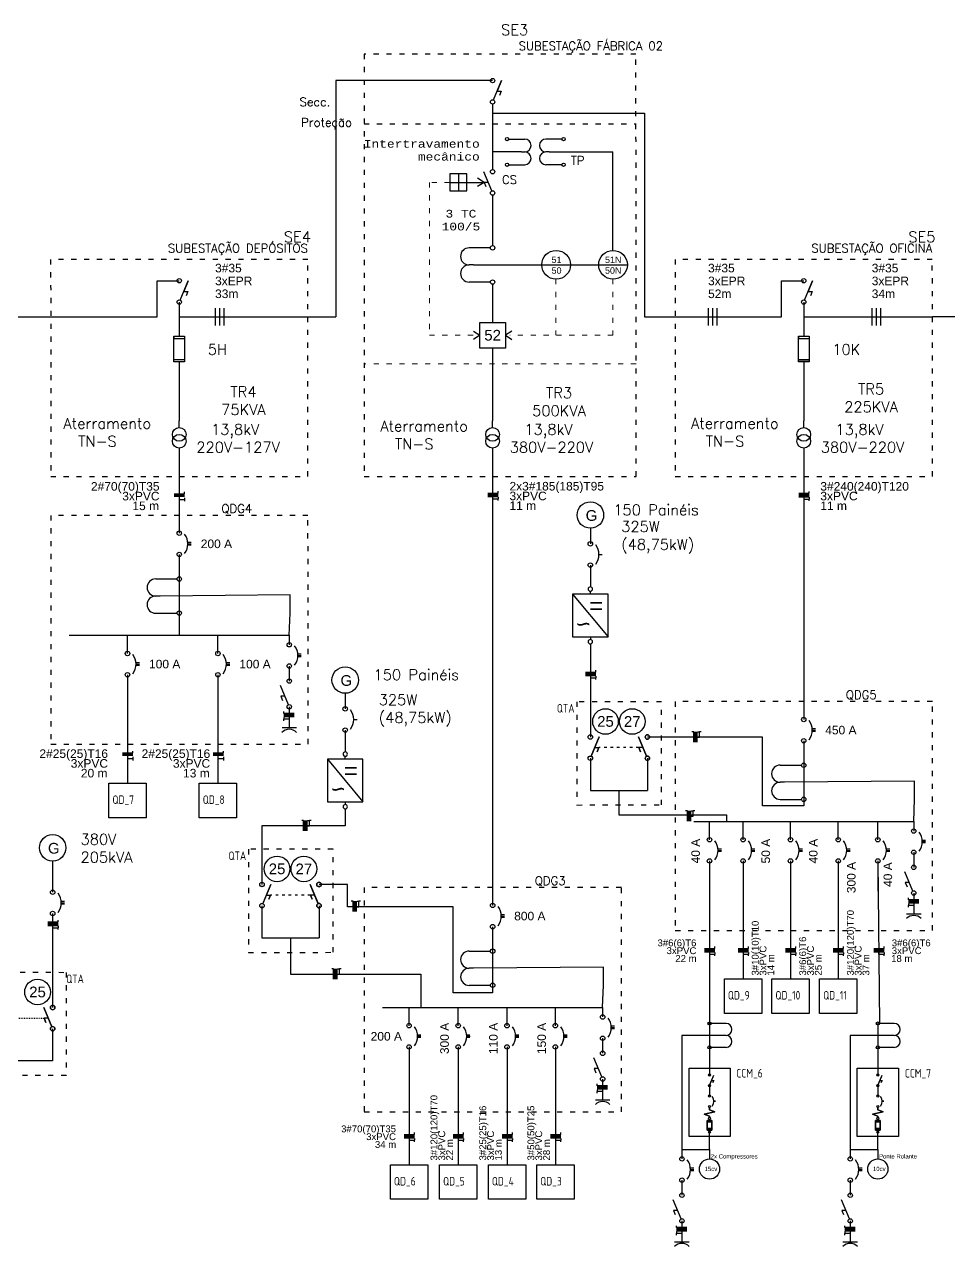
# Model space of a CAD drawing. Header units: millimetres. Extents: x -154 to 667, y 29 to 607.
# Drawn here: x 245.9 to 461.4, y 82.5 to 367.6 of the extents above; entities that cross this region are included whole.
import ezdxf
from ezdxf.enums import TextEntityAlignment as Align

# ---------------------------------------------------------------- set-up
doc = ezdxf.new("R2010")
doc.units = ezdxf.units.MM
doc.header["$LTSCALE"] = 0.1
doc.linetypes.add('ACAD_ISO03W100', pattern=[30, 12, -18])
doc.layers.get('0').update_dxf_attribs({"color": 1})
for name, color, linetype in [('Alimentadores', 1, 'Continuous'), ('barramento mt', 9, 'Continuous'), ('Componentes', 3, 'Continuous'), ('linha 01', 1, 'Continuous'), ('linha01 tracejada', 1, 'ACAD_ISO03W100'), ('SYMS', 245, 'Continuous'), ('textosx', 2, 'Continuous')]:
    doc.layers.add(name, color=color, linetype=linetype)
doc.styles.get("Standard").update_dxf_attribs({"font": 'arial.ttf'})
doc.styles.add('WD', font='romans.shx')
doc.styles.add('WD_IEC', font='isocp2.shx', dxfattribs={"width": 0.9, "height": 4})

# ---------------------------------------------------------------- blocks, each defined once
blk = doc.blocks.new('HFU0')
for p, q in [((-0.188, -0.078), (-0.188, 0.078)), ((-0.188, 0.078), (0.188, 0.078)), ((-0.156, 0.078), (-0.156, -0.078)), ((0.156, 0.078), (0.156, -0.078)), ((0.188, 0.078), (0.188, -0.078)), ((0.188, -0.078), (-0.188, -0.078))]:
    blk.add_line(p, q)
at = {"style": 'WD', "width": 0.7}
for tag, p in [('INST', (0, 0.328)), ('LOC', (0, 0.172)), ('DESC1', (0.007, -0.262)), ('DESC2', (0.007, -0.419)), ('DESC3', (0, -0.578))]:
    blk.add_attdef(tag, text='', height=0.125, dxfattribs=at).set_placement(p, align=Align.CENTER)
at = {"style": 'WD', "flags": 1}
for tag, p in [('X4TERM01', (-0.188, 0)), ('X1TERM02', (0.188, 0))]:
    blk.add_attdef(tag, p, '', height=0.01, dxfattribs=at)
at = {"style": 'WD', "width": 0.7}
blk.add_attdef('RATING1', text='', height=0.0938, dxfattribs=at).set_placement((0, 0), align=Align.MIDDLE_CENTER)
at = {"linetype": 'Continuous', "style": 'WD', "flags": 9}
for tag, p in [('ASSYCODE', (0.156, 0.118)), ('MFG', (0.156, 0.083)), ('CAT', (0.156, 0.102))]:
    blk.add_attdef(tag, text='', height=0.01, dxfattribs=at).set_placement(p, align=Align.CENTER)
at = {"linetype": 'Continuous', "style": 'WD', "width": 0.7, "flags": 8}
blk.add_attdef('TERM01', text='', height=0.1, dxfattribs=at).set_placement((-0.25, -0.016), align=Align.TOP_RIGHT)
blk.add_attdef('TERM02', text='', height=0.1, dxfattribs=at).set_placement((0.25, -0.016), align=Align.TOP_LEFT)
blk = doc.blocks.new('DISJUNTOR')
at = {"layer": 'Componentes', "linetype": 'Continuous'}
for centre in [(226.82, 939), (226.82, 934.05)]:
    blk.add_circle(centre, 0.514, dxfattribs=at)
blk.add_arc((225.08, 936.52), 3.74, 323.1301, 36.8699, dxfattribs=at)
at = {"layer": 'linha 01', "linetype": 'Continuous'}
blk.add_line((228.84, 936.52), (229.58, 936.52), dxfattribs=at)
blk = doc.blocks.new('FIOS')
at = {"layer": 'Alimentadores', "linetype": 'Continuous'}
for p, q in [((-1.15, 0), (1.26, 0)), ((0, 0), (0, -1.34)), ((1.26, 0), (1.26, 0.43)), ((-1.15, -0.24), (1.26, -0.24)), ((-1.15, -0.52), (1.26, -0.52)), ((-1.15, -0.81), (1.26, -0.81)), ((0, -1.34), (1.26, -1.34)), ((1.26, -0.93), (1.26, -1.34)), ((1.26, -1.75), (1.26, -1.34))]:
    blk.add_line(p, q, dxfattribs=at)
blk = doc.blocks.new('HDS11')
for p, q in [((0.126, 0.013), (-0.156, 0.13)), ((0, 0.065), (0, 0.125)), ((0.062, 0.099), (0, 0.125))]:
    blk.add_line(p, q)
for centre in [(-0.155, 0), (0.155, 0)]:
    blk.add_circle(centre, 0.0322)
at = {"style": 'WD', "width": 0.7}
for tag, p in [('INST', (0, 0.625)), ('LOC', (0, 0.469)), ('RATING1', (0, 0.156)), ('XREF', (0, -0.236)), ('DESC1', (0, -0.406)), ('DESC2', (0, -0.562))]:
    blk.add_attdef(tag, text='', height=0.125, dxfattribs=at).set_placement(p, align=Align.CENTER)
at = {"style": 'WD'}
blk.add_attdef('TAG1', text='', height=0.125, dxfattribs=at).set_placement((0, 0.312), align=Align.CENTER)
for tag, p in [('X2LINK', (0, 0.438)), ('X8LINK', (0, -0.016))]:
    blk.add_attdef(tag, p, '', height=0.01, dxfattribs=at)
for tag, p, height, flags in [('X4TERM01', (-0.188, 0), 0.0125, 1), ('X1TERM02', (0.188, 0), 0.0125, 1), ('FAMILY', (0.206, 0.131), 0.01, 9), ('CONTACT', (0.206, 0.04), 0.01, 9)]:
    blk.add_attdef(tag, p, '', height=height, dxfattribs=dict(at, flags=flags))
at = {"linetype": 'Continuous', "style": 'WD', "flags": 9}
for tag, p in [('ASSYCODE', (0.219, 0.062)), ('MFG', (0.228, 0.089)), ('CAT', (0.23, 0.108))]:
    blk.add_attdef(tag, text='', height=0.01, dxfattribs=at).set_placement(p, align=Align.CENTER)
at = {"linetype": 'Continuous', "style": 'WD', "flags": 8}
blk.add_attdef('TERM01', text='', height=0.125, dxfattribs=at).set_placement((-0.25, -0.031), align=Align.TOP_RIGHT)
blk.add_attdef('TERM02', text='', height=0.125, dxfattribs=at).set_placement((0.25, -0.031), align=Align.TOP_LEFT)
blk = doc.blocks.new('*U24')
at = {"layer": 'Componentes'}
for p, q in [((-1, 3.99), (3.97, 3.99)), ((0, 0), (-1, 0)), ((0, 0), (-1, 0)), ((-1, -3.99), (3.97, -3.99))]:
    blk.add_line(p, q, dxfattribs=at)
for centre in [(4.49, 3.97), (4.49, -3.97)]:
    blk.add_circle(centre, 0.514, dxfattribs=at)
for centre in [(-1, 2), (-1, -2)]:
    blk.add_arc(centre, 2, 90, 270, dxfattribs=at)
blk = doc.blocks.new('HCB11ML')
for p, q in [((0, 0.173), (0, 0.126)), ((0.188, 0), (0.25, 0)), ((0.25, 0), (0.312, 0.156)), ((0.312, 0.156), (0.375, -0.156)), ((0.375, -0.156), (0.438, 0)), ((0.438, 0), (0.467, 0)), ((0.562, 0), (0.531, 0)), ((0.562, 0.07), (0.844, 0.07)), ((0.562, -0.07), (0.562, 0.07)), ((0.609, 0.07), (0.609, -0.07)), ((0.797, 0.07), (0.797, -0.07)), ((0.844, 0.07), (0.844, -0.07)), ((0.875, 0), (0.844, 0)), ((0.844, -0.07), (0.562, -0.07))]:
    blk.add_line(p, q)
for centre in [(-0.155, 0), (0.155, 0), (0.499, 0), (0.905, 0)]:
    blk.add_circle(centre, 0.0322)
blk.add_arc((0, -0.109), 0.234, 53.1301, 126.8699)
at = {"style": 'WD', "width": 0.7}
for tag, p in [('INST', (0, 0.826)), ('LOC', (0, 0.656)), ('DESC1', (0, 0.5)), ('DESC2', (0, 0.344)), ('RATING1', (0, -0.188)), ('XREF', (0, -0.344))]:
    blk.add_attdef(tag, text='', height=0.125, dxfattribs=at).set_placement(p, align=Align.CENTER)
at = {"style": 'WD'}
for tag, p in [('TAG1', (0, 0.188)), ('MISC', (0.688, 0.125))]:
    blk.add_attdef(tag, text='', height=0.125, dxfattribs=at).set_placement(p, align=Align.CENTER)
for tag, p, height, flags in [('X4TERM01', (-0.188, 0), 0.0125, 1), ('X2LINK', (0, 0.219), 0.01, 1), ('X8LINK', (0, 0), 0.01, 1), ('FAMILY', (0.205, 0.152), 0.01, 9), ('CONTACT', (0.205, 0.133), 0.01, 9), ('X1TERM02', (0.938, 0), 0.0125, 1)]:
    blk.add_attdef(tag, p, '', height=height, dxfattribs=dict(at, flags=flags))
at = {"linetype": 'Continuous', "style": 'WD', "flags": 9}
for tag, p in [('ASSYCODE', (0.219, 0.062)), ('MFG', (0.228, 0.089)), ('CAT', (0.23, 0.108))]:
    blk.add_attdef(tag, text='', height=0.01, dxfattribs=at).set_placement(p, align=Align.CENTER)
at = {"linetype": 'Continuous', "style": 'WD', "flags": 8}
blk.add_attdef('TERM01', text='', height=0.125, dxfattribs=at).set_placement((-0.25, -0.031), align=Align.TOP_RIGHT)
blk.add_attdef('TERM02', text='', height=0.125, dxfattribs=at).set_placement((1, -0.031), align=Align.TOP_LEFT)
blk = doc.blocks.new('HXF1PT')
for p, q in [((-0.25, 0.344), (-0.25, 0.032)), ((0, 0.344), (0, 0.281)), ((0.25, 0.344), (0.25, 0.032))]:
    blk.add_line(p, q)
for centre in [(-0.249, 0), (0.249, 0)]:
    blk.add_circle(centre, 0.0322)
for centre in [(-0.125, 0.344), (0.125, 0.344)]:
    blk.add_arc(centre, 0.125, 0, 180)
at = {"style": 'WD', "width": 0.7}
for tag, p in [('INST', (-0.388, 0.577)), ('LOC', (-0.388, 0.408)), ('DESC1', (-0.388, 0.252)), ('DESC2', (-0.388, 0.095))]:
    blk.add_attdef(tag, text='', height=0.125, dxfattribs=at).set_placement(p, align=Align.RIGHT)
at = {"style": 'WD'}
blk.add_attdef('TAG1', (0.368, 0.188), '', height=0.125, dxfattribs=at)
for tag, p, height, flags in [('X4TERM01', (-0.281, 0), 0.0125, 1), ('X1TERM02', (0.281, 0), 0.0125, 1), ('FAMILY', (0.304, 0.191), 0.01, 9), ('X8TERM01', (-0.249, -0.032), 0.0125, 1), ('X8TERM02', (0.249, -0.032), 0.0125, 1)]:
    blk.add_attdef(tag, p, '', height=height, dxfattribs=dict(at, flags=flags))
blk.add_attdef('TYPE', text='', height=0.125, dxfattribs=at).set_placement((0, 0.125), align=Align.CENTER)
at = {"linetype": 'Continuous', "style": 'WD', "flags": 9}
for tag, p in [('ASSYCODE', (0.329, 0.119)), ('MFG', (0.327, 0.143)), ('CAT', (0.329, 0.162))]:
    blk.add_attdef(tag, text='', height=0.01, dxfattribs=at).set_placement(p, align=Align.CENTER)
at = {"style": 'WD', "width": 0.7}
blk.add_attdef('RATING1', (0.368, 0.031), '', height=0.125, dxfattribs=at)
at = {"linetype": 'Continuous', "style": 'WD', "flags": 8}
for tag, p in [('TERM01', (-0.188, -0.031)), ('TERM02', (0.328, -0.031))]:
    blk.add_attdef(tag, text='', height=0.125, dxfattribs=at).set_placement(p, align=Align.TOP_LEFT)
blk = doc.blocks.new('inversor')
at = {"layer": 'Componentes', "linetype": 'Continuous'}
for p, q in [((4.13, -1.17), (-4.13, -11.12)), ((0, -1.17), (0, -0.51)), ((0, -11.12), (0, -11.77))]:
    blk.add_line(p, q, dxfattribs=at)
blk.add_lwpolyline([(-4.13, -1.17), (4.13, -1.17), (4.13, -11.12), (-4.13, -11.12)], close=True, dxfattribs=at)
for centre in [(0, 0), (0, -12.28)]:
    blk.add_circle(centre, 0.514, dxfattribs=at)
at = {"layer": 'Componentes', "linetype": 'Continuous', "char_height": 4, "attachment_point": 1}
for s, insert in [('=', (-2.95, -1.85)), ('~', (0, -6.14))]:
    blk.add_mtext_dynamic_manual_height_columns(s, width=7.7773, gutter_width=12.5, heights=[0], dxfattribs=dict(at, insert=insert))
blk = doc.blocks.new('FFF')
at = {"layer": 'textosx'}
for p, q in [((0, 0), (4, 0)), ((1, -2), (1, 2)), ((2, -2), (2, 2)), ((3, -2), (3, 2))]:
    blk.add_line(p, q, dxfattribs=at)
for tag, p in [('BITOLA', (0.87, 11.36)), ('DUTO', (0.87, 8.36)), ('DISTANCIA', (0.87, 5.36))]:
    blk.add_attdef(tag, text='', height=2, dxfattribs=at).set_placement(p, align=Align.MIDDLE_LEFT)
blk = doc.blocks.new('ESPECIFICACAO')
for tag, p in [('DUTO', (3.88, 1.62)), ('BITOLA', (3.88, -0.65)), ('DIST', (3.88, -2.92))]:
    blk.add_attdef(tag, text='', height=2).set_placement(p, align=Align.MIDDLE_LEFT)
blk = doc.blocks.new('especificacao disjuntor')
blk.add_attdef('CORRENTE', text='', height=2).set_placement((5.02, -2.48), align=Align.MIDDLE_LEFT)

msp = doc.modelspace()

# ---------------------------------------------------------------- linework, layer by layer
at = {"ltscale": 0.13}
for p, q in [((377.88, 209.16), (377.88, 201.35)), ((377.88, 196.4), (377.88, 188.9)), ((391.18, 196.4), (391.18, 188.9)), ((377.88, 188.9), (391.18, 188.9)), ((384.53, 188.9), (384.53, 185.58)), ((301.28, 174.77), (301.28, 166.96)), ((301.28, 162.01), (301.28, 154.51)), ((314.58, 162.01), (314.58, 154.51)), ((301.28, 154.51), (314.58, 154.51)), ((307.93, 154.51), (307.93, 151.18))]:
    msp.add_line(p, q, dxfattribs=at)
for p, q in [((418.07, 201.35), (391.18, 201.35)), ((418.07, 185.33), (418.07, 201.35)), ((427.65, 185.33), (418.07, 185.33)), ((427.65, 186.82), (427.65, 185.33)), ((320.7, 183.89), (320.7, 180.62)), ((384.53, 183.17), (409.64, 183.17)), ((409.64, 183.17), (409.64, 181.63)), ((320.7, 180.62), (301.28, 180.62)), ((301.28, 180.62), (301.28, 174.77)), ((321.25, 166.96), (314.58, 166.96)), ((321.25, 161.77), (321.25, 166.96)), ((345.88, 161.77), (321.25, 161.77)), ((345.88, 141.7), (345.88, 161.77)), ((307.93, 148.78), (307.93, 146.01)), ((307.93, 146.01), (317.99, 146.01)), ((355.09, 143.44), (355.09, 141.7)), ((355.09, 141.7), (345.88, 141.7))]:
    msp.add_line(p, q)
at = {"linetype": 'ACAD_ISO03W100', "ltscale": 0.13}
msp.add_line((241.15, 135.78), (250.46, 135.78), dxfattribs=at)
at = {"layer": 'Alimentadores', "linetype": 'Continuous'}
for p, q in [((276.79, 299.37), (276.79, 307.78)), ((276.79, 307.78), (281.98, 307.78)), ((422.46, 299.37), (422.46, 307.78)), ((422.46, 307.78), (427.65, 307.78)), ((233.95, 299.37), (251.99, 299.37)), ((251.99, 299.37), (276.79, 299.37)), ((251.99, 299.37), (276.79, 299.37)), ((281.98, 299.37), (311.99, 299.37)), ((311.99, 299.37), (318.54, 299.37)), ((397.66, 299.37), (422.46, 299.37)), ((427.65, 299.37), (457.66, 299.37)), ((434.78, 299.37), (457.66, 299.37)), ((502.24, 299.37), (457.66, 299.37)), ((281.98, 267.15), (281.98, 257.52)), ((281.98, 267.15), (281.98, 248.89)), ((355.08, 267.15), (355.08, 162.07)), ((427.65, 267.15), (427.65, 257.52)), ((427.65, 256.86), (427.65, 205.45)), ((377.88, 250.04), (377.88, 246.4)), ((284.74, 246.71), (283.96, 246.71)), ((284.74, 246.11), (283.96, 246.11)), ((281.98, 243.93), (281.98, 225.07)), ((377.88, 241.44), (377.88, 236.37)), ((307.83, 234.5), (277.49, 234.23)), ((307.83, 230.26), (307.83, 234.5)), ((307.65, 225.07), (307.83, 230.26)), ((269.91, 220.84), (269.91, 225.07)), ((290.99, 220.84), (290.99, 225.07)), ((307.65, 225.07), (307.65, 222.86)), ((377.88, 223.06), (377.88, 222.38)), ((377.88, 222.38), (377.88, 209.16)), ((310.4, 220.69), (309.63, 220.69)), ((310.4, 220.08), (309.63, 220.08)), ((272.67, 218.66), (271.9, 218.66)), ((272.67, 218.06), (271.9, 218.06)), ((293.74, 218.66), (292.97, 218.66)), ((293.74, 218.06), (292.97, 218.06)), ((307.65, 217.91), (307.65, 214.39)), ((269.91, 215.88), (269.91, 190.59)), ((290.99, 215.88), (290.99, 190.59)), ((320.7, 211.55), (320.7, 207.91)), ((307.65, 208.4), (307.65, 203.49)), ((320.7, 202.95), (320.7, 197.88)), ((430.41, 203.27), (429.63, 203.27)), ((430.41, 202.67), (429.63, 202.67)), ((427.65, 200.49), (427.65, 186.3)), ((453.5, 191.06), (423.16, 190.79)), ((453.5, 186.82), (453.5, 191.06)), ((384.53, 185.58), (384.53, 183.17)), ((453.32, 181.63), (453.5, 186.82)), ((320.7, 184.57), (320.7, 183.89)), ((405.68, 177.4), (405.68, 181.63)), ((413.5, 177.4), (413.5, 181.63)), ((424.57, 177.4), (424.57, 181.63)), ((435.7, 177.4), (435.7, 181.63)), ((444.94, 177.4), (444.94, 181.63)), ((453.32, 181.63), (453.32, 179.42)), ((456.07, 177.24), (455.3, 177.24)), ((408.44, 175.22), (407.66, 175.22)), ((408.44, 174.62), (407.66, 174.62)), ((416.25, 175.22), (415.48, 175.22)), ((416.25, 174.62), (415.48, 174.62)), ((427.33, 175.22), (426.56, 175.22)), ((427.33, 174.62), (426.56, 174.62)), ((438.46, 175.22), (437.68, 175.22)), ((438.46, 174.62), (437.68, 174.62)), ((447.7, 175.22), (446.92, 175.22)), ((447.7, 174.62), (446.92, 174.62)), ((453.32, 174.47), (453.32, 170.95)), ((456.07, 176.64), (455.3, 176.64)), ((252.45, 172.42), (252.45, 165.14)), ((405.68, 172.44), (405.68, 165.37)), ((405.68, 172.44), (405.68, 134.17)), ((413.5, 172.44), (413.5, 144.97)), ((424.57, 172.44), (424.57, 144.97)), ((435.7, 172.44), (435.7, 144.97)), ((444.94, 172.44), (444.94, 165.37)), ((444.94, 172.44), (445.3, 134.54)), ((255.21, 162.96), (254.43, 162.96)), ((453.32, 164.96), (453.32, 160.05)), ((252.45, 160.18), (252.45, 153.14)), ((255.21, 162.36), (254.43, 162.36)), ((357.84, 159.89), (357.07, 159.89)), ((355.09, 157.11), (355.09, 143.44)), ((357.84, 159.29), (357.07, 159.29)), ((252.45, 153.14), (252.45, 145.75)), ((307.93, 151.18), (307.93, 148.78)), ((317.99, 146.01), (338.36, 146.01)), ((338.36, 146.01), (338.36, 138.26)), ((380.94, 147.69), (350.6, 147.42)), ((380.94, 143.44), (380.94, 147.69)), ((380.75, 138.26), (380.94, 143.44)), ((335.6, 134.02), (335.6, 138.26)), ((347.05, 134.02), (347.05, 138.26)), ((358.44, 134.02), (358.44, 138.26)), ((369.71, 134.02), (369.71, 138.26)), ((380.75, 138.26), (380.75, 136.05)), ((405.68, 134.53), (405.68, 124.1)), ((444.94, 134.53), (444.94, 124.1)), ((338.35, 131.84), (337.58, 131.84)), ((338.35, 131.24), (337.58, 131.24)), ((349.8, 131.84), (349.03, 131.84)), ((349.8, 131.24), (349.03, 131.24)), ((361.19, 131.84), (360.42, 131.84)), ((361.19, 131.24), (360.42, 131.24)), ((372.47, 131.84), (371.69, 131.84)), ((372.47, 131.24), (371.69, 131.24)), ((383.51, 133.87), (382.74, 133.87)), ((383.51, 133.27), (382.74, 133.27)), ((408.82, 131.75), (399.24, 131.75)), ((399.24, 131.75), (399.24, 105.15)), ((448.08, 131.75), (438.5, 131.75)), ((438.5, 131.75), (438.5, 105.15)), ((335.6, 129.06), (335.6, 101.59)), ((347.05, 129.06), (347.05, 101.59)), ((358.44, 129.06), (358.44, 101.59)), ((369.71, 129.06), (369.71, 101.59)), ((380.75, 131.09), (380.75, 127.57)), ((380.75, 121.58), (380.75, 116.67)), ((405.68, 105.15), (405.68, 109.17)), ((444.94, 105.15), (444.94, 109.17)), ((399.24, 105.15), (405.68, 105.15)), ((399.24, 105.15), (399.24, 102.94)), ((405.68, 105.15), (405.68, 102.94)), ((438.5, 105.15), (444.94, 105.15)), ((438.5, 105.15), (438.5, 102.94)), ((444.94, 105.15), (444.94, 102.94)), ((402, 100.76), (401.23, 100.76)), ((402, 100.16), (401.23, 100.16)), ((441.26, 100.76), (440.49, 100.76)), ((441.26, 100.16), (440.49, 100.16)), ((399.24, 97.98), (399.24, 94.47)), ((438.5, 97.98), (438.5, 94.47)), ((399.24, 88.47), (399.24, 83.56)), ((438.5, 88.47), (438.5, 83.56))]:
    msp.add_line(p, q, dxfattribs=at)
at = {"layer": 'barramento mt', "linetype": 'Continuous', "lineweight": 30}
for p, q in [((256.31, 225.07), (307.65, 225.07)), ((401.98, 181.63), (453.32, 181.63)), ((329.42, 138.26), (380.75, 138.26))]:
    msp.add_line(p, q, dxfattribs=at)
at = {"layer": 'Componentes', "linetype": 'Continuous'}
for p, q in [((355.29, 349.96), (357.16, 354.45)), ((357.16, 354.45), (356.12, 351.96)), ((356.12, 351.96), (357.08, 351.96)), ((357.08, 351.96), (356.66, 350.96)), ((282.18, 303.28), (284.06, 307.77)), ((284.06, 307.77), (283.02, 305.28)), ((283.02, 305.28), (283.98, 305.28)), ((283.98, 305.28), (283.56, 304.29)), ((427.85, 303.28), (429.72, 307.77)), ((429.72, 307.77), (428.69, 305.28)), ((428.69, 305.28), (429.64, 305.28)), ((429.64, 305.28), (429.23, 304.29)), ((280.73, 294.82), (283.23, 294.82)), ((280.73, 288.84), (280.73, 294.82)), ((280.73, 294.82), (280.73, 294.33)), ((280.73, 294.33), (283.23, 294.33)), ((283.23, 294.82), (283.23, 288.84)), ((283.23, 294.33), (283.23, 289.34)), ((426.4, 294.82), (428.9, 294.82)), ((426.4, 288.84), (426.4, 294.82)), ((426.4, 294.82), (426.4, 294.33)), ((426.4, 294.33), (428.9, 294.33)), ((428.9, 294.82), (428.9, 288.84)), ((428.9, 294.33), (428.9, 289.34)), ((283.23, 289.34), (280.73, 289.34)), ((283.23, 288.84), (280.73, 288.84)), ((428.9, 289.34), (426.4, 289.34)), ((428.9, 288.84), (426.4, 288.84)), ((281.98, 273.54), (281.98, 275.13)), ((355.08, 273.54), (355.08, 275.13)), ((427.65, 273.54), (427.65, 275.13)), ((281.98, 268.75), (281.98, 267.15)), ((355.08, 268.75), (355.08, 267.15)), ((427.65, 268.75), (427.65, 267.15)), ((307.44, 208.87), (305.59, 213.33)), ((306.62, 210.86), (305.67, 210.86)), ((305.67, 210.86), (306.08, 209.87)), ((309.35, 203.49), (305.95, 203.49)), ((379.96, 201.36), (378.08, 196.87)), ((389.1, 201.36), (390.98, 196.87)), ((378.92, 198.88), (379.88, 198.88)), ((379.88, 198.88), (379.46, 197.88)), ((390.14, 198.88), (389.19, 198.88)), ((389.19, 198.88), (389.6, 197.88)), ((453.11, 165.43), (451.25, 169.89)), ((303.35, 166.97), (301.48, 162.48)), ((312.5, 166.97), (314.37, 162.48)), ((452.28, 167.42), (451.34, 167.42)), ((451.34, 167.42), (451.75, 166.43)), ((302.32, 164.48), (303.27, 164.48)), ((303.27, 164.48), (302.86, 163.49)), ((313.54, 164.48), (312.58, 164.48)), ((312.58, 164.48), (313, 163.49)), ((455.02, 160.05), (451.62, 160.05)), ((250.37, 138.27), (252.25, 133.77)), ((251.41, 135.78), (250.46, 135.78)), ((250.46, 135.78), (250.87, 134.78)), ((380.55, 122.05), (378.69, 126.51)), ((379.72, 124.04), (378.77, 124.04)), ((378.77, 124.04), (379.19, 123.05)), ((405.78, 120.26), (406.72, 122.51)), ((406.2, 121.27), (406.68, 121.27)), ((406.68, 121.27), (406.47, 120.77)), ((445.04, 120.26), (445.98, 122.51)), ((445.46, 121.27), (445.94, 121.27)), ((445.94, 121.27), (445.73, 120.77)), ((382.45, 116.67), (379.05, 116.67)), ((405.68, 114.4), (405.68, 114.9)), ((406.93, 113.9), (405.68, 114.4)), ((406.69, 116.4), (407.06, 116.4)), ((444.94, 114.4), (444.94, 114.9)), ((446.19, 113.9), (444.94, 114.4)), ((445.95, 116.4), (446.32, 116.4)), ((404.43, 113.4), (406.93, 113.9)), ((405.68, 112.91), (404.43, 113.4)), ((405.12, 111.91), (405.12, 109.66)), ((406.24, 111.91), (405.12, 111.91)), ((405.12, 111.91), (405.12, 110.04)), ((406.24, 111.53), (405.12, 111.53)), ((405.68, 112.67), (405.68, 112.91)), ((405.68, 112.16), (405.68, 111.91)), ((406.24, 109.66), (406.24, 111.91)), ((406.24, 110.04), (406.24, 111.53)), ((443.69, 113.4), (446.19, 113.9)), ((444.94, 112.91), (443.69, 113.4)), ((444.38, 111.91), (444.38, 109.66)), ((445.5, 111.91), (444.38, 111.91)), ((444.38, 111.91), (444.38, 110.04)), ((445.5, 111.53), (444.38, 111.53)), ((444.94, 112.67), (444.94, 112.91)), ((444.94, 112.16), (444.94, 111.91)), ((445.5, 109.66), (445.5, 111.91)), ((445.5, 110.04), (445.5, 111.53)), ((405.12, 110.04), (406.24, 110.04)), ((405.12, 109.66), (406.24, 109.66)), ((405.68, 109.43), (405.68, 109.66)), ((444.38, 110.04), (445.5, 110.04)), ((444.38, 109.66), (445.5, 109.66)), ((444.94, 109.43), (444.94, 109.66)), ((399.04, 88.94), (397.18, 93.4)), ((438.3, 88.94), (436.44, 93.4)), ((398.21, 90.93), (397.26, 90.93)), ((397.26, 90.93), (397.68, 89.94)), ((437.47, 90.93), (436.52, 90.93)), ((436.52, 90.93), (436.93, 89.94)), ((400.94, 83.56), (397.54, 83.56)), ((440.2, 83.56), (436.8, 83.56))]:
    msp.add_line(p, q, dxfattribs=at)
at = {"layer": 'Componentes'}
for p, q in [((358.84, 340.81), (362.57, 340.81)), ((371.24, 340.81), (367.51, 340.81)), ((361.64, 337.81), (361.55, 337.81)), ((361.82, 337.81), (361.64, 337.81)), ((361.82, 337.81), (362.57, 337.82)), ((368.26, 337.81), (367.51, 337.82)), ((358.84, 334.83), (362.57, 334.83)), ((371.24, 334.83), (367.51, 334.83)), ((354.88, 328.71), (353.01, 333.2)), ((354.04, 330.71), (353.09, 330.71)), ((353.09, 330.71), (353.5, 329.72)), ((354.57, 315.45), (349.59, 315.45)), ((350.59, 311.49), (349.59, 311.46)), ((354.57, 307.47), (349.59, 307.47))]:
    msp.add_line(p, q, dxfattribs=at)
at = {"layer": 'Componentes', "ltscale": 0.13}
for p, q in [((405.68, 124.1), (405.68, 122.51)), ((444.94, 124.1), (444.94, 122.51)), ((405.68, 120.03), (405.68, 118.43)), ((444.94, 120.03), (444.94, 118.43)), ((405.68, 118.43), (405.68, 117.64)), ((444.94, 118.43), (444.94, 117.64))]:
    msp.add_line(p, q, dxfattribs=at)
at = {"layer": 'Componentes'}
msp.add_lwpolyline([(352.09, 298.04), (358.08, 298.04), (358.08, 292.05), (352.09, 292.05)], close=True, dxfattribs=at)
at = {"layer": 'Componentes', "linetype": 'Continuous'}
for points in [[(265.56, 190.59), (274.27, 190.59), (274.27, 182.52), (265.56, 182.52)], [(286.63, 190.59), (295.34, 190.59), (295.34, 182.52), (286.63, 182.52)], [(409.14, 144.97), (417.85, 144.97), (417.85, 136.89), (409.14, 136.89)], [(420.22, 144.97), (428.93, 144.97), (428.93, 136.89), (420.22, 136.89)], [(431.35, 144.97), (440.06, 144.97), (440.06, 136.89), (431.35, 136.89)], [(331.24, 101.59), (339.95, 101.59), (339.95, 93.52), (331.24, 93.52)], [(342.69, 101.59), (351.4, 101.59), (351.4, 93.52), (342.69, 93.52)], [(354.08, 101.59), (362.79, 101.59), (362.79, 93.52), (354.08, 93.52)], [(365.36, 101.59), (374.07, 101.59), (374.07, 93.52), (365.36, 93.52)]]:
    msp.add_lwpolyline(points, close=True, dxfattribs=at)
at = {"layer": 'Componentes', "ltscale": 0.13}
for points in [[(400.89, 124.1), (410.47, 124.1), (410.47, 108.14), (400.89, 108.14)], [(440.15, 124.1), (449.73, 124.1), (449.73, 108.14), (440.15, 108.14)]]:
    msp.add_lwpolyline(points, close=True, dxfattribs=at)
at = {"layer": 'Componentes', "linetype": 'Continuous'}
for centre, radius in [((355.08, 354.46), 0.514), ((355.08, 349.48), 0.514), ((281.98, 307.78), 0.514), ((427.65, 307.78), 0.514), ((281.98, 302.8), 0.514), ((427.65, 302.8), 0.514), ((281.98, 271.94), 1.6), ((281.98, 270.34), 1.6), ((355.08, 271.94), 1.6), ((355.08, 270.34), 1.6), ((427.65, 271.94), 1.6), ((427.65, 270.34), 1.6), ((307.65, 214.39), 0.514), ((307.65, 208.4), 0.514), ((381.41, 204.97), 2.99), ((387.65, 204.97), 2.99), ((377.88, 201.35), 0.514), ((391.18, 201.35), 0.514), ((377.88, 196.4), 0.514), ((391.18, 196.4), 0.514), ((304.8, 170.58), 2.99), ((311.05, 170.58), 2.99), ((453.32, 170.95), 0.514), ((301.28, 166.96), 0.514), ((314.58, 166.96), 0.514), ((453.32, 164.96), 0.514), ((301.28, 162.01), 0.514), ((314.58, 162.01), 0.514), ((248.92, 141.87), 2.99), ((252.45, 138.26), 0.514), ((252.45, 133.3), 0.514), ((380.75, 127.57), 0.514), ((405.68, 122.51), 0.257), ((444.94, 122.51), 0.257), ((380.75, 121.58), 0.514), ((405.68, 120.03), 0.257), ((444.94, 120.03), 0.257), ((405.68, 117.64), 0.257), ((444.94, 117.64), 0.257), ((405.68, 115.16), 0.257), ((444.94, 115.16), 0.257), ((405.68, 112.41), 0.257), ((444.94, 112.41), 0.257), ((405.68, 109.17), 0.257), ((444.94, 109.17), 0.257), ((405.68, 100.58), 2.36), ((444.94, 100.58), 2.36), ((399.24, 94.47), 0.514), ((438.5, 94.47), 0.514), ((399.24, 88.47), 0.514), ((438.5, 88.47), 0.514)]:
    msp.add_circle(centre, radius, dxfattribs=at)
at = {"layer": 'Componentes'}
for centre, radius in [((358.45, 340.81), 0.386), ((371.62, 340.81), 0.386), ((355.08, 333.19), 0.514), ((358.45, 334.83), 0.386), ((371.62, 334.83), 0.386), ((355.08, 328.24), 0.514), ((355.08, 315.45), 0.514), ((369.9, 311.49), 3.35), ((383.17, 311.49), 3.35), ((355.08, 307.47), 0.514)]:
    msp.add_circle(centre, radius, dxfattribs=at)
at = {"layer": 'Componentes', "linetype": 'Continuous', "lineweight": 30}
for centre in [(377.88, 253.13), (320.7, 214.64), (252.45, 175.51)]:
    msp.add_circle(centre, 3.09, dxfattribs=at)
at = {"layer": 'Componentes'}
for centre, radius, start, end in [((362.57, 339.32), 1.5, 270, 90), ((367.51, 339.32), 1.5, 90, 270), ((362.57, 336.32), 1.5, 270, 90), ((367.51, 336.32), 1.5, 90, 270), ((349.59, 313.45), 2, 90, 270), ((349.59, 309.46), 2, 90, 270)]:
    msp.add_arc(centre, radius, start, end, dxfattribs=at)
at = {"layer": 'Componentes', "linetype": 'Continuous'}
for centre, radius, start, end in [((307.65, 200.82), 2.34, 43.3011, 136.6989), ((453.32, 157.38), 2.34, 43.3011, 136.6989), ((404.81, 116.4), 1.87, 323.1301, 36.8699), ((444.07, 116.4), 1.87, 323.1301, 36.8699), ((380.75, 114), 2.34, 43.3011, 136.6989), ((399.24, 80.9), 2.34, 43.3011, 136.6989), ((438.5, 80.9), 2.34, 43.3011, 136.6989)]:
    msp.add_arc(centre, radius, start, end, dxfattribs=at)
at = {"layer": 'linha 01'}
for p, q in [((355.08, 354.46), (318.54, 354.46)), ((318.54, 354.46), (318.54, 299.37)), ((355.08, 348.97), (355.08, 333.71)), ((355.08, 346.83), (390.51, 346.83)), ((390.51, 346.83), (390.51, 299.37)), ((361.55, 337.81), (355.08, 337.81)), ((368.26, 337.81), (383.15, 337.81)), ((383.14, 314.81), (383.15, 337.81)), ((345.09, 330.71), (349.09, 330.71)), ((347.09, 332.71), (347.09, 328.71)), ((349.09, 330.71), (353.09, 330.71)), ((353.09, 330.71), (351.59, 331.71)), ((353.09, 330.71), (351.59, 329.72)), ((355.08, 327.72), (355.08, 315.96)), ((350.59, 311.49), (386.51, 311.5)), ((355.08, 306.95), (355.08, 298.04)), ((390.51, 299.37), (397.66, 299.37)), ((350.59, 296.04), (352.09, 295.05)), ((352.09, 295.05), (350.59, 294.05)), ((359.57, 296.04), (358.08, 295.05)), ((358.08, 295.05), (359.57, 294.05)), ((355.08, 292.05), (355.08, 284.98)), ((280.83, 258.08), (283.24, 258.08)), ((280.83, 257.84), (283.24, 257.84)), ((280.83, 257.56), (283.24, 257.56)), ((281.98, 256.74), (283.24, 256.74)), ((283.24, 258.08), (283.24, 258.51)), ((283.24, 257.15), (283.24, 256.34)), ((268.76, 197.66), (271.17, 197.66)), ((268.76, 197.42), (271.17, 197.42)), ((268.76, 197.13), (271.17, 197.13)), ((271.17, 197.66), (271.17, 198.08)), ((271.17, 196.72), (271.17, 195.91)), ((289.88, 197.66), (292.29, 197.66)), ((289.88, 197.42), (292.29, 197.42)), ((289.88, 197.13), (292.29, 197.13)), ((292.29, 197.66), (292.29, 198.08)), ((292.29, 196.72), (292.29, 195.91)), ((269.91, 196.31), (271.17, 196.31)), ((291.04, 196.31), (292.29, 196.31))]:
    msp.add_line(p, q, dxfattribs=at)
at = {"layer": 'linha 01', "ltscale": 0.13}
for p, q in [((281.98, 302.8), (281.98, 294.82)), ((355.08, 302.8), (355.08, 298.04)), ((427.65, 302.8), (427.65, 294.82)), ((355.08, 292.05), (355.08, 275.13)), ((281.98, 288.84), (281.98, 275.13)), ((427.65, 288.84), (427.65, 275.13)), ((252.45, 145.75), (252.45, 138.26)), ((252.45, 133.3), (252.45, 125.8)), ((252.45, 125.8), (239.15, 125.8))]:
    msp.add_line(p, q, dxfattribs=at)
at = {"layer": 'linha 01'}
msp.add_lwpolyline([(349.09, 332.71), (345.09, 332.71), (345.09, 328.71), (349.09, 328.71)], close=True, dxfattribs=at)
at = {"layer": 'linha01 tracejada'}
msp.add_line((325.09, 344.39), (388.53, 344.39), dxfattribs=at)
at = {"layer": 'linha01 tracejada', "linetype": 'ACAD_ISO03W100', "lineweight": 13}
for p, q in [((345.09, 330.71), (340.32, 330.71)), ((340.32, 330.71), (340.32, 295.05)), ((369.8, 308.15), (369.8, 295.05)), ((383.16, 308.15), (383.16, 295.05)), ((340.32, 295.05), (352.09, 295.05)), ((383.16, 295.05), (359.07, 295.05)), ((388.54, 288.38), (325.1, 288.38))]:
    msp.add_line(p, q, dxfattribs=at)
at = {"layer": 'linha01 tracejada', "linetype": 'ACAD_ISO03W100', "ltscale": 0.5}
for p, q in [((389.19, 198.88), (379.88, 198.88)), ((312.58, 164.48), (303.27, 164.48))]:
    msp.add_line(p, q, dxfattribs=at)
at = {"layer": 'linha01 tracejada', "linetype": 'ACAD_ISO03W100'}
for points in [[(325.11, 262.14), (388.55, 262.14), (388.52, 360.64), (325.08, 360.64)], [(252.01, 262.14), (312.01, 262.14), (311.98, 312.75), (251.98, 312.75)], [(397.68, 262.14), (457.68, 262.14), (457.65, 312.75), (397.65, 312.75)], [(252.03, 199.69), (312.03, 199.69), (312.01, 253.04), (252.01, 253.04)], [(394.47, 209.59), (374.73, 209.56), (374.73, 185.49), (394.47, 185.52)], [(397.7, 156.25), (457.7, 156.25), (457.68, 209.6), (397.68, 209.6)], [(317.86, 175.2), (298.13, 175.16), (298.13, 151.09), (317.86, 151.13)], [(325.14, 113.89), (385.14, 113.89), (385.11, 166.22), (325.11, 166.22)], [(235.86, 146.49), (255.6, 146.46), (255.6, 122.39), (235.86, 122.42)]]:
    msp.add_lwpolyline(points, close=True, dxfattribs=at)

# ---------------------------------------------------------------- block references
for name, p, values in [('FFF', (289.47, 299.37), {'DISTANCIA': '33m', 'DUTO': '3xEPR', 'BITOLA': '3#35'}), ('FFF', (404.47, 299.37), {'DISTANCIA': '52m', 'DUTO': '3xEPR', 'BITOLA': '3#35'}), ('FFF', (442.65, 299.37), {'DISTANCIA': '34m', 'DUTO': '3xEPR', 'BITOLA': '3#35'}), ('ESPECIFICACAO', (355.13, 258.23), {'DUTO': '2x3#185(185)T95', 'BITOLA': '3xPVC', 'DIST': '11 m'}), ('ESPECIFICACAO', (427.65, 258.2), {'DUTO': '3#240(240)T120', 'BITOLA': '3xPVC', 'DIST': '11 m'}), ('especificacao disjuntor', (281.98, 248.89), {'CORRENTE': '200 A'}), ('especificacao disjuntor', (269.91, 220.84), {'CORRENTE': '100 A'}), ('especificacao disjuntor', (290.99, 220.84), {'CORRENTE': '100 A'}), ('especificacao disjuntor', (427.65, 205.45), {'CORRENTE': '450 A'}), ('especificacao disjuntor', (355.09, 162.07), {'CORRENTE': '800 A'}), ('especificacao disjuntor', (321.61, 134.02), {'CORRENTE': '200 A'})]:
    msp.add_blockref(name, p).add_auto_attribs(values)
ref = msp.add_blockref('ESPECIFICACAO', (281.27, 258.19), dxfattribs=dict(xscale=-1))
ref.add_attrib('DUTO', '2#70(70)T35', dxfattribs={"height": 2}).set_placement((261.38, 259.81), align=Align.MIDDLE_LEFT)
ref.add_attrib('BITOLA', '3xPVC', dxfattribs={"height": 2}).set_placement((268.68, 257.54), align=Align.MIDDLE_LEFT)
ref.add_attrib('DIST', '15 m', dxfattribs={"height": 2}).set_placement((271.05, 255.27), align=Align.MIDDLE_LEFT)
ref = msp.add_blockref('ESPECIFICACAO', (269.25, 195.84), dxfattribs=dict(xscale=-1))
ref.add_attrib('DUTO', '2#25(25)T16', dxfattribs={"height": 2}).set_placement((249.36, 197.47), align=Align.MIDDLE_LEFT)
ref.add_attrib('BITOLA', '3xPVC', dxfattribs={"height": 2}).set_placement((256.67, 195.19), align=Align.MIDDLE_LEFT)
ref.add_attrib('DIST', '20 m', dxfattribs={"height": 2}).set_placement((259.03, 192.92), align=Align.MIDDLE_LEFT)
ref = msp.add_blockref('ESPECIFICACAO', (293.09, 195.84), dxfattribs=dict(xscale=-1))
ref.add_attrib('DUTO', '2#25(25)T16', dxfattribs={"height": 2}).set_placement((273.2, 197.47), align=Align.MIDDLE_LEFT)
ref.add_attrib('BITOLA', '3xPVC', dxfattribs={"height": 2}).set_placement((280.5, 195.19), align=Align.MIDDLE_LEFT)
ref.add_attrib('DIST', '13 m', dxfattribs={"height": 2}).set_placement((282.87, 192.92), align=Align.MIDDLE_LEFT)
at = {"rotation": 90}
for p, values in [((399.95, 166.85), {'CORRENTE': '40 A'}), ((341.38, 122.37), {'CORRENTE': '300 A'}), ((352.77, 122.37), {'CORRENTE': '110 A'}), ((364.04, 122.37), {'CORRENTE': '150 A'})]:
    msp.add_blockref('especificacao disjuntor', p, dxfattribs=at).add_auto_attribs(values)
ref = msp.add_blockref('especificacao disjuntor', (421.3, 166.85), dxfattribs=dict(xscale=-1, rotation=270))
ref.add_attrib('CORRENTE', '50 A', dxfattribs={"height": 2, "rotation": 90}).set_placement((418.79, 171.86), align=Align.MIDDLE_LEFT)
ref = msp.add_blockref('especificacao disjuntor', (432.38, 166.85), dxfattribs=dict(xscale=-1, rotation=270))
ref.add_attrib('CORRENTE', '40 A', dxfattribs={"height": 2, "rotation": 90}).set_placement((429.87, 171.86), align=Align.MIDDLE_LEFT)
ref = msp.add_blockref('especificacao disjuntor', (441.25, 159.91), dxfattribs=dict(xscale=-1, rotation=270))
ref.add_attrib('CORRENTE', '300 A', dxfattribs={"height": 2, "rotation": 90}).set_placement((438.74, 164.92), align=Align.MIDDLE_LEFT)
ref = msp.add_blockref('especificacao disjuntor', (449.78, 161.37), dxfattribs=dict(xscale=-1, rotation=270))
ref.add_attrib('CORRENTE', '40 A', dxfattribs={"height": 2, "rotation": 90}).set_placement((447.27, 166.38), align=Align.MIDDLE_LEFT)
at = {"xscale": 0.8, "yscale": 0.8, "zscale": 0.8}
for p, rotation, values in [((439.83, 142.61), 90, {'DUTO': '3#120(120)T70', 'BITOLA': '3xPVC', 'DIST': '37 m'}), ((417.63, 142.61), 90, {'DUTO': '3#10(10)T10', 'BITOLA': '3xPVC', 'DIST': '14 m'}), ((428.71, 142.61), 90, {'DUTO': '3#6(6)T6', 'BITOLA': '3xPVC', 'DIST': '25 m'}), ((342.69, 99.47), 90.00000000000001, {'DUTO': '3#120(120)T70', 'BITOLA': '3xPVC', 'DIST': '22 m'}), ((354.08, 99.47), 90.00000000000001, {'DUTO': '3#25(25)T16', 'BITOLA': '3xPVC', 'DIST': '13 m'}), ((365.31, 99.47), 90.00000000000001, {'DUTO': '3#50(50)T25', 'BITOLA': '3xPVC', 'DIST': '28 m'})]:
    msp.add_blockref('ESPECIFICACAO', p, dxfattribs=dict(at, rotation=rotation)).add_auto_attribs(values)
ref = msp.add_blockref('ESPECIFICACAO', (405.73, 152.03), dxfattribs=dict(xscale=-0.8, yscale=0.8, zscale=0.8))
ref.add_attrib('DUTO', '      3#6(6)T6', dxfattribs={"height": 1.6}).set_placement((389.82, 153.33), align=Align.MIDDLE_LEFT)
ref.add_attrib('BITOLA', '3xPVC', dxfattribs={"height": 1.6}).set_placement((395.66, 151.51), align=Align.MIDDLE_LEFT)
ref.add_attrib('DIST', '22 m', dxfattribs={"height": 1.6}).set_placement((397.7, 149.69), align=Align.MIDDLE_LEFT)
ref = msp.add_blockref('ESPECIFICACAO', (445.08, 152.03), dxfattribs=dict(xscale=0.8, yscale=0.8, zscale=0.8))
ref.add_attrib('DUTO', '   3#6(6)T6', dxfattribs={"height": 1.6}).set_placement((446.33, 153.33), align=Align.MIDDLE_LEFT)
ref.add_attrib('BITOLA', '3xPVC', dxfattribs={"height": 1.6}).set_placement((448.19, 151.51), align=Align.MIDDLE_LEFT)
ref.add_attrib('DIST', '18 m', dxfattribs={"height": 1.6}).set_placement((448.04, 149.69), align=Align.MIDDLE_LEFT)
ref = msp.add_blockref('ESPECIFICACAO', (335.65, 108.65), dxfattribs=dict(xscale=-0.8, yscale=0.8, zscale=0.8))
ref.add_attrib('DUTO', '3#70(70)T35', dxfattribs={"height": 1.6}).set_placement((319.74, 109.95), align=Align.MIDDLE_LEFT)
ref.add_attrib('BITOLA', '3xPVC', dxfattribs={"height": 1.6}).set_placement((325.58, 108.13), align=Align.MIDDLE_LEFT)
ref.add_attrib('DIST', '34 m', dxfattribs={"height": 1.6}).set_placement((327.62, 106.31), align=Align.MIDDLE_LEFT)
at = {"layer": 'Alimentadores', "linetype": 'Continuous'}
for p in [(355.08, 258.23), (427.65, 258.2), (377.88, 216.51), (252.45, 158.22), (405.68, 152.03), (413.5, 152.03), (424.57, 152.03), (435.7, 152.03), (445.13, 152.03), (335.6, 108.65), (347.05, 108.65), (358.44, 108.65), (369.71, 108.65)]:
    msp.add_blockref('FIOS', p, dxfattribs=at)
at = {"layer": 'Alimentadores', "linetype": 'Continuous', "xscale": -1}
for p in [(307.65, 206.84), (453.32, 163.4), (380.75, 120.02), (399.24, 86.91), (438.5, 86.91)]:
    msp.add_blockref('FIOS', p, dxfattribs=at)
at = {"layer": 'Alimentadores', "linetype": 'Continuous', "rotation": 90}
for p in [(402.01, 201.3), (400.53, 182.87), (310.99, 180.62), (322.53, 161.77), (317.99, 146.01)]:
    msp.add_blockref('FIOS', p, dxfattribs=at)
at = {"layer": 'Componentes', "linetype": 'Continuous'}
for name, p in [('DISJUNTOR', (55.16, -690.11)), ('DISJUNTOR', (151.06, -692.6)), ('*U24', (277.49, 234.23)), ('DISJUNTOR', (80.83, -716.14)), ('DISJUNTOR', (43.09, -718.17)), ('DISJUNTOR', (64.17, -718.17)), ('DISJUNTOR', (93.87, -731.09)), ('DISJUNTOR', (200.83, -733.56)), ('*U24', (423.16, 190.79)), ('DISJUNTOR', (226.49, -759.58)), ('DISJUNTOR', (178.86, -761.61)), ('DISJUNTOR', (186.68, -761.61)), ('DISJUNTOR', (197.75, -761.61)), ('DISJUNTOR', (208.88, -761.61)), ('DISJUNTOR', (218.12, -761.61)), ('DISJUNTOR', (25.63, -773.86)), ('DISJUNTOR', (128.27, -776.93)), ('*U24', (350.6, 147.42)), ('DISJUNTOR', (108.77, -804.98)), ('DISJUNTOR', (120.23, -804.98)), ('DISJUNTOR', (131.62, -804.98)), ('DISJUNTOR', (142.89, -804.98)), ('DISJUNTOR', (153.93, -802.96)), ('DISJUNTOR', (172.42, -836.06)), ('DISJUNTOR', (211.68, -836.06))]:
    msp.add_blockref(name, p, dxfattribs=at)
at = {"layer": 'Componentes', "linetype": 'Continuous', "xscale": -1}
for p in [(377.88, 235.85), (320.7, 197.36)]:
    msp.add_blockref('inversor', p, dxfattribs=at)
at = {"layer": 'Componentes', "xscale": 11.172, "yscale": 11.172, "zscale": 11.172, "rotation": 270}
for p in [(405.68, 131.75), (444.94, 131.75)]:
    msp.add_blockref('HXF1PT', p, dxfattribs=at)
at = {"layer": 'SYMS', "ltscale": 0.13}
for name, p, xscale, yscale, zscale, rotation in [('HFU0', (427.65, 291.83), 15.96, 15.96, 15.96, 89.99999999999999), ('HCB11ML', (405.68, 116.4), 7.98, 7.98, 7.98, 270), ('HCB11ML', (444.94, 116.4), 7.98, 7.98, 7.98, 270)]:
    msp.add_blockref(name, p, dxfattribs=dict(at, xscale=xscale, yscale=yscale, zscale=zscale, rotation=rotation))
at = {"layer": 'SYMS'}
for p, xscale, yscale, zscale, rotation in [((377.88, 198.88), 15.96, 15.96, 15.96, 270), ((391.18, 198.88), -15.96, 15.96, 15.96, 90), ((301.28, 164.48), 15.96, 15.96, 15.96, 270), ((314.58, 164.48), -15.96, 15.96, 15.96, 90), ((252.45, 135.78), -15.96, 15.96, 15.96, 90), ((405.68, 121.27), 7.98, 7.98, 7.98, 270), ((444.94, 121.27), 7.98, 7.98, 7.98, 270)]:
    msp.add_blockref('HDS11', p, dxfattribs=dict(at, xscale=xscale, yscale=yscale, zscale=zscale, rotation=rotation))

# ---------------------------------------------------------------- texts
at = {"layer": 'Alimentadores', "linetype": 'Continuous', "attachment_point": 1}
for s, width, heights, insert, char_height in [('G', 2.5, [0], (376.78, 254.27), 2.5), ('G', 2.5, [0], (319.59, 215.78), 2.5), ('G', 2.5, [0], (251.35, 176.65), 2.5), ('2x Compressores', 11.0739, [0.387], (405.96, 104.04), 1), ('Ponte Rolante', 9.1536, [0.427], (445.22, 104.04), 1), ('15cv', 2.9202, [0.831], (404.54, 101.11), 1), ('10cv', 2.9202, [0.831], (443.8, 101.11), 1)]:
    msp.add_mtext_dynamic_manual_height_columns(s, width=width, gutter_width=12.5, heights=heights, dxfattribs=dict(at, insert=insert, char_height=char_height))
at = {"layer": 'Componentes', "ltscale": 0.13, "style": 'WD_IEC', "width": 0.9}
for s, p in [('QD_7', (266.39, 185.14)), ('QD_8', (287.46, 185.14)), ('QD_9', (409.97, 139.51)), ('QD_10', (421.05, 139.51)), ('QD_11', (432.18, 139.51)), ('QD_6', (332.07, 96.14)), ('QD_5', (343.52, 96.14)), ('QD_4', (354.91, 96.14)), ('QD_3', (366.19, 96.14))]:
    msp.add_text(s, height=1.995, dxfattribs=at).set_placement(p, align=Align.BOTTOM_LEFT)
at = {"layer": 'Componentes'}
for s, width, heights, insert, char_height, attachment_point in [('51\\P50', 7.4788, [0], (368.83, 313.41), 1.5, 1), ('\\pxqc;51N\\P50N', 5.555, [4.85], (380.43, 313.41), 1.5, 1), ('\\pxqc;52', 5.985, [0], (355.08, 295.05), 2.5, 5), ('25', 5.9957, [0], (381.41, 204.97), 2.5, 5), ('27', 5.9957, [0], (387.65, 204.97), 2.5, 5), ('25', 5.9957, [0], (304.8, 170.58), 2.5, 5), ('27', 5.9957, [0], (311.05, 170.58), 2.5, 5), ('25', 5.9957, [0], (248.92, 141.87), 2.5, 5)]:
    msp.add_mtext_dynamic_manual_height_columns(s, width=width, gutter_width=12.5, heights=heights, dxfattribs=dict(at, insert=insert, char_height=char_height, attachment_point=attachment_point))
at = {"layer": 'textosx', "linetype": 'ACAD_ISO03W100', "ltscale": 0.13, "style": 'WD'}
for s, p in [('SUBESTAÇÃO FÁBRICA 02', (394.82, 360.95)), ('SUBESTAÇÃO DEPÓSITOS', (311.98, 313.75)), ('SUBESTAÇÃO OFICINA', (457.65, 313.75)), ('QDG4', (299, 253.04)), ('QDG5', (444.66, 209.6)), ('QDG3', (372.1, 166.22))]:
    msp.add_text(s, height=1.995, dxfattribs=at).set_placement(p, align=Align.BOTTOM_RIGHT)
for s, p in [('Secc.', (313.63, 350.48)), ('Proteção', (316.34, 345.7)), ('TP', (374.93, 336.82)), ('CS', (359, 332.35))]:
    msp.add_text(s, height=1.995, dxfattribs=at).set_placement(p, align=Align.TOP_CENTER)
at = {"layer": 'textosx', "ltscale": 0.13, "style": 'WD_IEC', "width": 0.9}
for p in [(370.06, 206.45), (293.46, 172.06), (255.6, 143.35)]:
    msp.add_text('QTA', height=1.995, dxfattribs=at).set_placement(p, align=Align.BOTTOM_LEFT)
for s, p in [('CCM_6', (418.09, 122.92)), ('CCM_7', (457.35, 122.92))]:
    msp.add_text(s, height=1.995, dxfattribs=at).set_placement(p, align=Align.MIDDLE_RIGHT)
at = {"layer": 'textosx', "linetype": 'Continuous', "char_height": 2.5, "attachment_point": 1, "style": 'WD'}
for s, width, heights, insert in [('SE3', 6.968, [0], (357.05, 367.55)), ('SE4', 6.968, [0], (306.38, 319.26)), ('SE5', 6.968, [0], (452.05, 319.26)), ('5H', 5.3776, [3.01], (288.65, 293)), ('10K', 5.3776, [3.01], (434.32, 293)), ('\\pxqc;TR4\\P75KVA', 21.617, [10.26], (286.15, 283.14)), ('\\pxqc;TR3\\P500KVA', 14.6283, [6.89], (363.26, 282.88)), ('\\pxqc;TR5\\P225KVA', 14.6283, [6.89], (436.06, 283.77)), ('Aterramento\\P  TN-S', 23.7004, [10.15], (254.96, 275.74)), ('  13,8kV\\P220V-127V', 23.7004, [10.15], (285.96, 274.34)), ('Aterramento\\P  TN-S', 23.7004, [10.15], (328.86, 275.12)), ('  13,8kV\\P380V-220V', 23.7004, [10.15], (359.06, 274.34)), ('Aterramento\\P  TN-S', 23.7004, [10.15], (401.35, 275.77)), ('  13,8kV\\P380V-220V', 23.7004, [10.15], (431.63, 274.34)), ('150 Painéis', 25.7821, [3.74], (383.23, 255.58)), ('325W\\P(48,75kW)', 15.1437, [0], (385.08, 251.68)), ('150 Painéis', 25.7821, [3.74], (327.31, 217.13)), ('325W\\P(48,75kW)', 15.1437, [0], (328.51, 211.29)), ('380V\\P205kVA', 15.1437, [0], (258.96, 178.73))]:
    msp.add_mtext_dynamic_manual_height_columns(s, width=width, gutter_width=12.5, heights=heights, dxfattribs=dict(at, insert=insert))
at = {"layer": 'textosx', "char_height": 1.8, "attachment_point": 1}
for s, width, heights, insert in [('\\pxqr;{\\fCourier Prime|b0|i0|c0|p49;Intertravamento \\Pmecânico}', 46.0482, [5.88], (306.03, 340.61)), ('\\pxqc;{\\fCourier Prime|b0|i0|c0|p49;3 TC\\P100/5}', 18.6429, [6.54], (338.37, 324.31))]:
    msp.add_mtext_dynamic_manual_height_columns(s, width=width, gutter_width=10, heights=heights, dxfattribs=dict(at, insert=insert))

doc.saveas('drawing.dxf')
